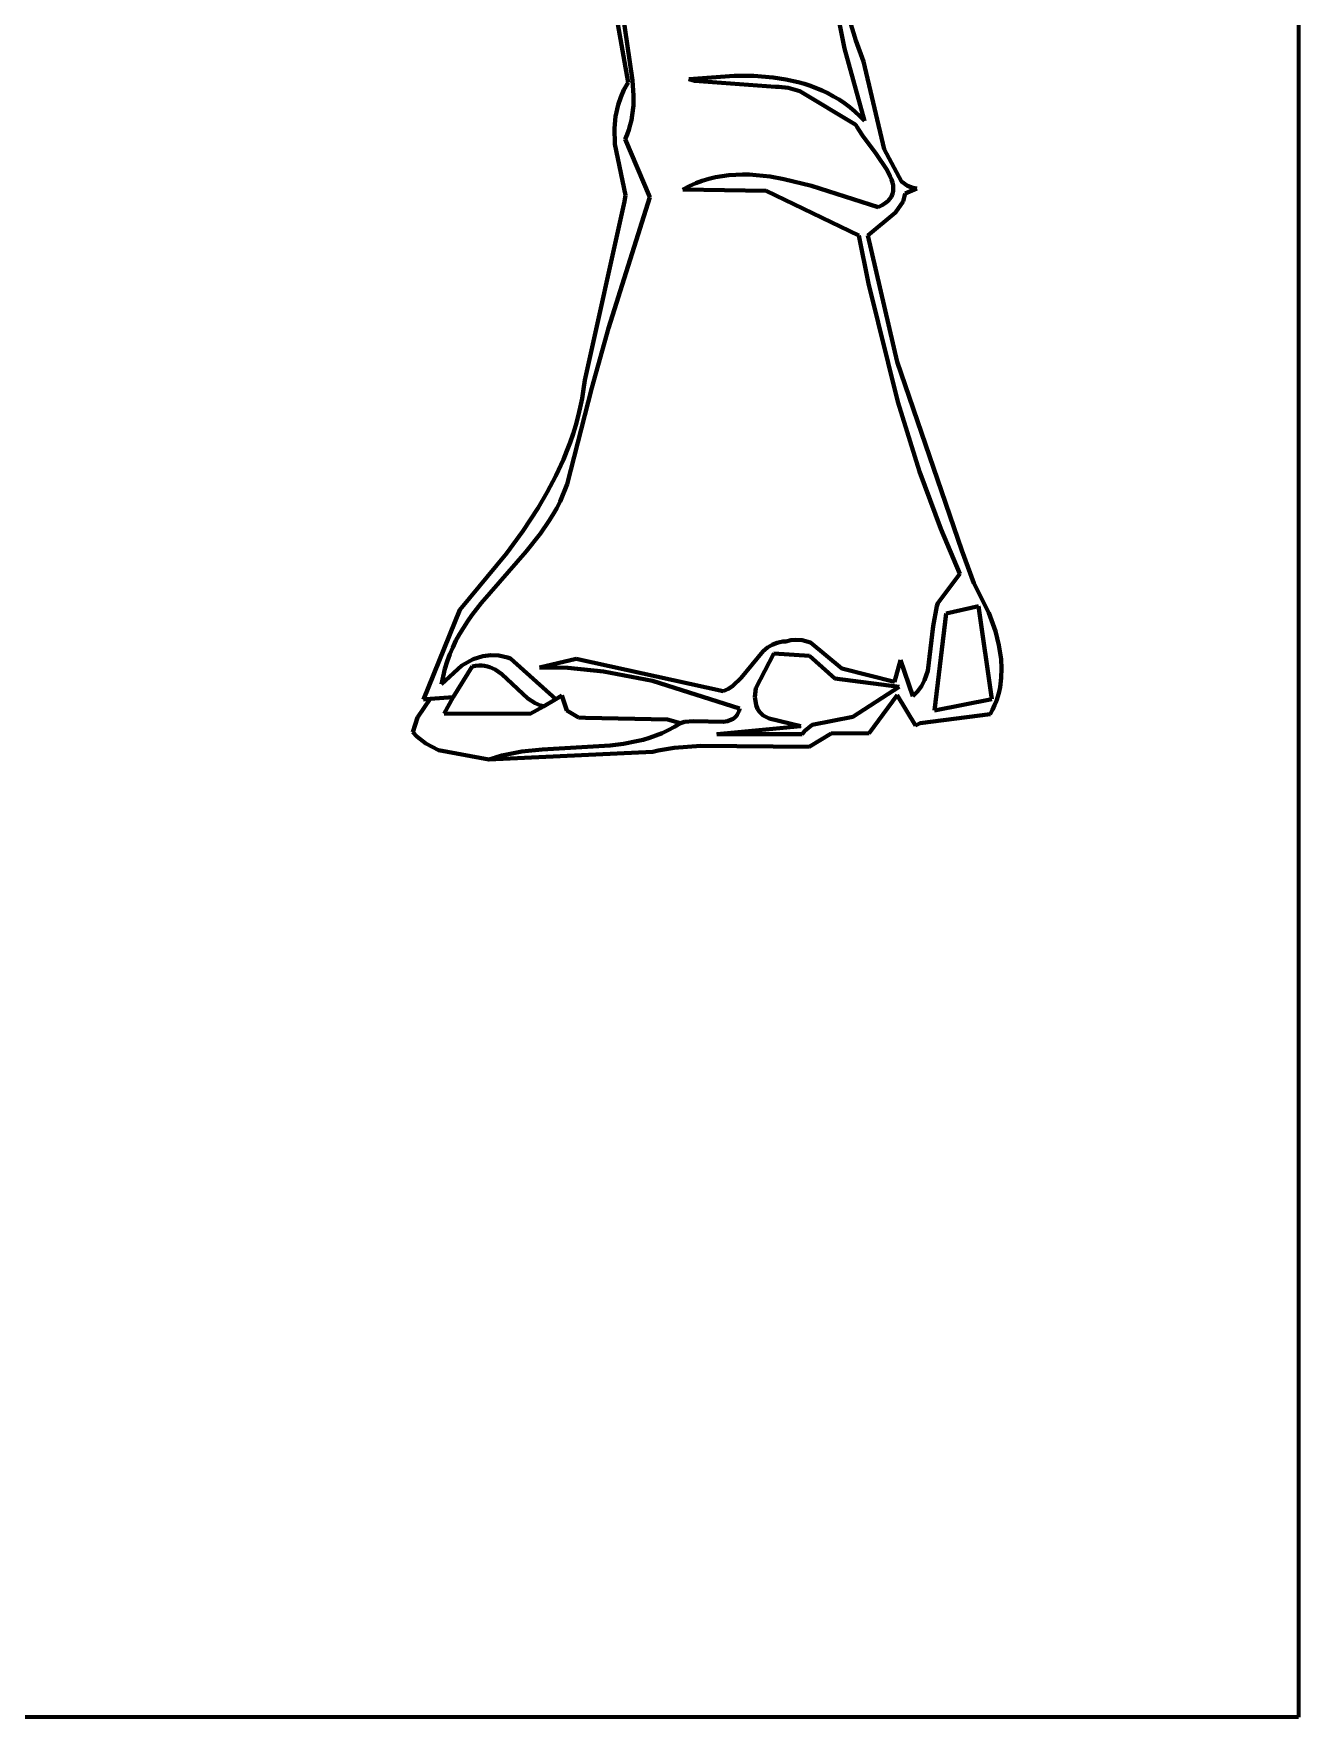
# Model space of a CAD drawing. Header units: millimetres. Extents: x 0 to 8.5, y 0 to 13.2.
# Drawn here: x 6.962 to 8.542, y 0 to 2.103 of the extents above; entities that cross this region are included whole.
import ezdxf

# ---------------------------------------------------------------- set-up
doc = ezdxf.new("R2010")
doc.units = ezdxf.units.MM
for name, color, linetype, lineweight in [('color#060606ff', 7, 'CONTINUOUS', 100), ('color#aeaeaeff', 7, 'CONTINUOUS', 100), ('color#ffffffff', 7, 'CONTINUOUS', 100)]:
    doc.layers.add(name, color=color, linetype=linetype, lineweight=lineweight)

msp = doc.modelspace()

# ---------------------------------------------------------------- linework, layer by layer
at = {"layer": 'color#060606ff'}
for p, q in [((7.9745, 2.0847), (7.9173, 2.3751)), ((7.7044, 2.0419), (7.6839, 2.1592)), ((7.6969, 2.1332), (7.71, 2.0447)), ((7.9766, 2.134), (7.989, 2.0945)), ((7.9998, 1.994), (7.9745, 2.0847)), ((7.989, 2.0945), (7.9983, 2.0685)), ((7.9983, 2.0685), (8.0243, 1.9589)), ((7.6992, 2.0328), (7.7044, 2.0419)), ((7.71, 2.0447), (7.7112, 2.0259)), ((7.7803, 2.0464), (7.837, 2.0506)), ((7.7875, 2.044), (7.7803, 2.0464)), ((7.8885, 2.0366), (7.7875, 2.044)), ((7.837, 2.0506), (7.8614, 2.0504)), ((7.8614, 2.0504), (7.8856, 2.0485)), ((7.8856, 2.0485), (7.9014, 2.046)), ((7.9014, 2.046), (7.9169, 2.0426)), ((7.9169, 2.0426), (7.9246, 2.0404)), ((7.9246, 2.0404), (7.9321, 2.0379)), ((7.6919, 2.0142), (7.6951, 2.0236)), ((7.6951, 2.0236), (7.6992, 2.0328)), ((7.7112, 2.0259), (7.7109, 2.0135)), ((7.8925, 2.0366), (7.8885, 2.0366)), ((7.9042, 2.0354), (7.8925, 2.0366)), ((7.919, 2.0314), (7.9042, 2.0354)), ((7.9889, 1.9894), (7.919, 2.0314)), ((7.9321, 2.0379), (7.9395, 2.0352)), ((7.9395, 2.0352), (7.9468, 2.0321)), ((7.9468, 2.0321), (7.954, 2.0286)), ((7.954, 2.0286), (7.961, 2.0248)), ((7.961, 2.0248), (7.9679, 2.0207)), ((7.9679, 2.0207), (7.9746, 2.0162)), ((7.6873, 1.985), (7.6887, 1.9997)), ((7.6887, 1.9997), (7.6919, 2.0142)), ((7.7096, 2.0012), (7.7085, 1.9951)), ((7.7109, 2.0135), (7.7096, 2.0012)), ((7.9746, 2.0162), (7.9812, 2.0112)), ((7.9812, 2.0112), (7.9875, 2.0059)), ((7.9875, 2.0059), (7.9938, 2.0001)), ((7.9938, 2.0001), (7.9998, 1.994)), ((7.6877, 1.9652), (7.6873, 1.985)), ((7.7033, 1.977), (7.7008, 1.9711)), ((7.7054, 1.983), (7.7033, 1.977)), ((7.7071, 1.989), (7.7054, 1.983)), ((7.7085, 1.9951), (7.7071, 1.989)), ((7.9904, 1.9862), (7.9889, 1.9894)), ((7.9924, 1.9829), (7.9904, 1.9862)), ((7.997, 1.9759), (7.9924, 1.9829)), ((7.7013, 1.9014), (7.6877, 1.9652)), ((7.7008, 1.9711), (7.7315, 1.899)), ((8.0143, 1.9528), (7.997, 1.9759)), ((8.0243, 1.9589), (8.0459, 1.9183)), ((8.0279, 1.9326), (8.0143, 1.9528)), ((7.7808, 1.9126), (7.7889, 1.9162)), ((7.7889, 1.9162), (7.797, 1.9192)), ((7.797, 1.9192), (7.8052, 1.9217)), ((7.8052, 1.9217), (7.8135, 1.9237)), ((7.8135, 1.9237), (7.8219, 1.9252)), ((7.8219, 1.9252), (7.8303, 1.9263)), ((7.8303, 1.9263), (7.8388, 1.9269)), ((7.8388, 1.9269), (7.8474, 1.9272)), ((7.8474, 1.9272), (7.8559, 1.927)), ((7.8559, 1.927), (7.8645, 1.9265)), ((7.8645, 1.9265), (7.8818, 1.9246)), ((7.8818, 1.9246), (7.8991, 1.9215)), ((7.8991, 1.9215), (7.9336, 1.9129)), ((8.0319, 1.9248), (8.0279, 1.9326)), ((8.0334, 1.9209), (8.0319, 1.9248)), ((8.0346, 1.9171), (8.0334, 1.9209)), ((8.0353, 1.9134), (8.0346, 1.9171)), ((8.0459, 1.9183), (8.0533, 1.9131)), ((7.6503, 1.6704), (7.6999, 1.8933)), ((7.7315, 1.899), (7.68, 1.7351)), ((7.6999, 1.8933), (7.7013, 1.9014)), ((7.7728, 1.9084), (7.7808, 1.9126)), ((7.8768, 1.9069), (7.7728, 1.9084)), ((7.9924, 1.8509), (7.8768, 1.9069)), ((7.9336, 1.9129), (8.0169, 1.8864)), ((8.0257, 1.8912), (8.029, 1.8939)), ((8.029, 1.8939), (8.0315, 1.8968)), ((8.0315, 1.8968), (8.0334, 1.8998)), ((8.0334, 1.8998), (8.0347, 1.9031)), ((8.0347, 1.9031), (8.0355, 1.9064)), ((8.0356, 1.9099), (8.0353, 1.9134)), ((8.0355, 1.9064), (8.0356, 1.9099)), ((8.0478, 1.8936), (8.0383, 1.8796)), ((8.0505, 1.9034), (8.0478, 1.8936)), ((8.065, 1.9096), (8.0505, 1.9034)), ((8.0533, 1.9131), (8.0599, 1.9106)), ((8.0599, 1.9106), (8.065, 1.9096)), ((8.0383, 1.8796), (8.004, 1.8511)), ((8.0169, 1.8864), (8.0217, 1.8887)), ((8.0217, 1.8887), (8.0257, 1.8912)), ((8.0046, 1.7912), (7.9924, 1.8509)), ((8.004, 1.8511), (8.0406, 1.6933)), ((8.0412, 1.6433), (8.0046, 1.7912)), ((7.68, 1.7351), (7.659, 1.6605)), ((8.0406, 1.6933), (8.1211, 1.4574)), ((7.6488, 1.6589), (7.6503, 1.6704)), ((7.659, 1.6605), (7.6281, 1.5405)), ((7.6446, 1.6362), (7.6469, 1.6475)), ((7.6469, 1.6475), (7.6488, 1.6589)), ((8.0685, 1.5561), (8.0412, 1.6433)), ((7.6389, 1.6141), (7.642, 1.6251)), ((7.642, 1.6251), (7.6446, 1.6362)), ((7.6318, 1.5924), (7.6356, 1.6032)), ((7.6356, 1.6032), (7.6389, 1.6141)), ((7.6235, 1.5713), (7.6278, 1.5818)), ((7.6278, 1.5818), (7.6318, 1.5924)), ((7.6139, 1.5506), (7.6235, 1.5713)), ((7.6033, 1.5304), (7.6139, 1.5506)), ((7.6281, 1.5405), (7.6195, 1.5188)), ((8.0949, 1.4846), (8.0685, 1.5561)), ((7.5918, 1.5107), (7.6033, 1.5304)), ((7.6195, 1.5188), (7.6152, 1.5104)), ((7.5729, 1.4818), (7.5918, 1.5107)), ((7.6055, 1.4941), (7.5947, 1.4786)), ((7.6105, 1.5022), (7.6055, 1.4941)), ((7.6152, 1.5104), (7.6105, 1.5022)), ((7.5526, 1.4539), (7.5729, 1.4818)), ((7.5947, 1.4786), (7.5769, 1.4563)), ((8.1188, 1.4285), (8.0949, 1.4846)), ((7.4942, 1.3834), (7.5526, 1.4539)), ((7.5769, 1.4563), (7.5206, 1.3916)), ((8.1211, 1.4574), (8.1363, 1.4165)), ((8.0912, 1.3918), (8.1188, 1.4285)), ((8.1363, 1.4165), (8.155, 1.3796)), ((7.5206, 1.3916), (7.5091, 1.3766)), ((8.0899, 1.3879), (8.0912, 1.3918)), ((7.4487, 1.2715), (7.4942, 1.3834)), ((7.5038, 1.369), (7.4986, 1.3611)), ((7.5091, 1.3766), (7.5038, 1.369)), ((8.0854, 1.3629), (8.0899, 1.3879)), ((8.1018, 1.379), (8.0872, 1.2577)), ((8.1423, 1.388), (8.1018, 1.379)), ((8.1588, 1.2718), (8.1423, 1.388)), ((8.155, 1.3796), (8.1632, 1.3569)), ((7.4938, 1.3531), (7.4893, 1.3449)), ((7.4986, 1.3611), (7.4938, 1.3531)), ((7.9077, 1.3455), (7.9136, 1.3461)), ((7.9136, 1.3461), (7.9219, 1.3456)), ((8.0786, 1.307), (8.0854, 1.3629)), ((8.1632, 1.3569), (8.1677, 1.3394)), ((7.4815, 1.3279), (7.4782, 1.3189)), ((7.4852, 1.3365), (7.4815, 1.3279)), ((7.4893, 1.3449), (7.4852, 1.3365)), ((7.5107, 1.3218), (7.523, 1.3256)), ((7.523, 1.3256), (7.5328, 1.3267)), ((7.5328, 1.3267), (7.543, 1.3262)), ((7.543, 1.3262), (7.5537, 1.324)), ((7.8455, 1.2983), (7.873, 1.3318)), ((7.8862, 1.329), (7.8638, 1.2854)), ((7.873, 1.3318), (7.8783, 1.3362)), ((7.8783, 1.3362), (7.8842, 1.3397)), ((7.8842, 1.3397), (7.8873, 1.3411)), ((7.931, 1.3258), (7.8862, 1.329)), ((7.8873, 1.3411), (7.8906, 1.3423)), ((7.8906, 1.3423), (7.8941, 1.3431)), ((7.8941, 1.3431), (7.8977, 1.3437)), ((7.8977, 1.3437), (7.9016, 1.3439)), ((7.9016, 1.3439), (7.9077, 1.3455)), ((7.9219, 1.3456), (7.9322, 1.3424)), ((7.9626, 1.2975), (7.931, 1.3258)), ((7.9322, 1.3424), (7.9713, 1.3103)), ((8.1677, 1.3394), (8.1703, 1.3218)), ((7.4713, 1.2905), (7.4965, 1.314)), ((7.4754, 1.3098), (7.4731, 1.3003)), ((7.4782, 1.3189), (7.4754, 1.3098)), ((7.5097, 1.3127), (7.4856, 1.2742)), ((7.4965, 1.314), (7.5107, 1.3218)), ((7.5138, 1.3135), (7.5097, 1.3127)), ((7.5177, 1.3138), (7.5138, 1.3135)), ((7.5215, 1.3138), (7.5177, 1.3138)), ((7.5251, 1.3134), (7.5215, 1.3138)), ((7.5285, 1.3127), (7.5251, 1.3134)), ((7.5318, 1.3117), (7.5285, 1.3127)), ((7.5381, 1.3089), (7.5318, 1.3117)), ((7.5468, 1.303), (7.5381, 1.3089)), ((7.5537, 1.324), (7.5574, 1.3228)), ((7.5574, 1.3228), (7.6139, 1.2718)), ((7.5936, 1.3113), (7.6394, 1.3222)), ((7.6291, 1.3108), (7.5936, 1.3113)), ((7.6734, 1.3064), (7.6291, 1.3108)), ((7.6394, 1.3222), (7.8232, 1.282)), ((7.7347, 1.2946), (7.6734, 1.3064)), ((7.9713, 1.3103), (8.0372, 1.2933)), ((8.0372, 1.2933), (8.0445, 1.3207)), ((8.0445, 1.3207), (8.0599, 1.2754)), ((8.0745, 1.2954), (8.0786, 1.307)), ((8.1703, 1.3218), (8.1709, 1.31)), ((8.1709, 1.31), (8.1705, 1.2983)), ((7.4731, 1.3003), (7.4713, 1.2905)), ((7.5791, 1.2726), (7.5468, 1.303)), ((7.8437, 1.2601), (7.7347, 1.2946)), ((7.8232, 1.282), (7.8296, 1.2848)), ((7.8296, 1.2848), (7.8353, 1.2886)), ((7.8353, 1.2886), (7.8455, 1.2983)), ((7.8638, 1.2854), (7.8626, 1.2741)), ((8.0428, 1.2874), (7.9626, 1.2975)), ((7.9851, 1.2498), (8.0428, 1.2874)), ((8.0659, 1.2815), (8.0707, 1.2882)), ((8.0707, 1.2882), (8.0745, 1.2954)), ((8.169, 1.2867), (8.1678, 1.281)), ((8.1705, 1.2983), (8.169, 1.2867)), ((7.4571, 1.2722), (7.4487, 1.2715)), ((7.4856, 1.2742), (7.4571, 1.2722)), ((7.5883, 1.2666), (7.5791, 1.2726)), ((7.5951, 1.2638), (7.5883, 1.2666)), ((7.5987, 1.2628), (7.5951, 1.2638)), ((7.6139, 1.2718), (7.5987, 1.2628)), ((7.8626, 1.2741), (7.8639, 1.2671)), ((7.8639, 1.2671), (7.8645, 1.2644)), ((7.8645, 1.2644), (7.8661, 1.2598)), ((8.0406, 1.2769), (8.0057, 1.2292)), ((8.0633, 1.239), (8.0406, 1.2769)), ((8.0599, 1.2754), (8.0631, 1.2784)), ((8.0631, 1.2784), (8.0659, 1.2815)), ((8.0872, 1.2577), (8.1588, 1.2718)), ((8.1622, 1.2641), (8.1597, 1.2586)), ((8.1644, 1.2696), (8.1622, 1.2641)), ((8.1662, 1.2753), (8.1644, 1.2696)), ((8.1678, 1.281), (8.1662, 1.2753)), ((7.7622, 1.2372), (7.7698, 1.2417)), ((7.7698, 1.2417), (7.7746, 1.2433)), ((7.7746, 1.2433), (7.786, 1.2444)), ((7.786, 1.2444), (7.8233, 1.2436)), ((7.8233, 1.2436), (7.8287, 1.2445)), ((7.8287, 1.2445), (7.8334, 1.2462)), ((7.8334, 1.2462), (7.8356, 1.2474)), ((7.8356, 1.2474), (7.8375, 1.2488)), ((7.8375, 1.2488), (7.8392, 1.2504)), ((7.8392, 1.2504), (7.8407, 1.2524)), ((7.8407, 1.2524), (7.842, 1.2546)), ((7.842, 1.2546), (7.843, 1.2572)), ((7.843, 1.2572), (7.8437, 1.2601)), ((7.8661, 1.2598), (7.8684, 1.2559)), ((7.8684, 1.2559), (7.873, 1.2515)), ((7.873, 1.2515), (7.8807, 1.2476)), ((7.8807, 1.2476), (7.9201, 1.2382)), ((7.9344, 1.2396), (7.9851, 1.2498)), ((8.0694, 1.2419), (8.0633, 1.239)), ((8.1568, 1.2531), (8.0694, 1.2419)), ((8.1597, 1.2586), (8.1568, 1.2531)), ((7.715, 1.2192), (7.7231, 1.2212)), ((7.7231, 1.2212), (7.7311, 1.2236)), ((7.7311, 1.2236), (7.7391, 1.2263)), ((7.7391, 1.2263), (7.7469, 1.2295)), ((7.7469, 1.2295), (7.7546, 1.2331)), ((7.7546, 1.2331), (7.7622, 1.2372)), ((7.9201, 1.2382), (7.8151, 1.2282)), ((7.8151, 1.2282), (7.9218, 1.2281)), ((7.9218, 1.2281), (7.9251, 1.2321)), ((7.9251, 1.2321), (7.9344, 1.2396)), ((7.9579, 1.229), (7.9305, 1.2121)), ((8.0057, 1.2292), (7.9579, 1.229)), ((7.7352, 1.206), (7.5305, 1.1964)), ((7.5305, 1.1964), (7.5386, 1.199)), ((7.5386, 1.199), (7.5468, 1.2013)), ((7.5468, 1.2013), (7.5551, 1.2033)), ((7.5551, 1.2033), (7.5717, 1.2063)), ((7.5717, 1.2063), (7.5971, 1.2091)), ((7.5971, 1.2091), (7.682, 1.214)), ((7.682, 1.214), (7.6986, 1.2161)), ((7.6986, 1.2161), (7.715, 1.2192)), ((7.7418, 1.2076), (7.7352, 1.206)), ((7.7618, 1.2111), (7.7418, 1.2076)), ((7.7953, 1.2137), (7.7618, 1.2111)), ((7.9305, 1.2121), (7.7953, 1.2137))]:
    msp.add_line(p, q, dxfattribs=at)
at = {"layer": 'color#aeaeaeff'}
for p, q in [((7.4413, 1.2488), (7.4571, 1.2722)), ((7.4571, 1.2722), (7.4856, 1.2742)), ((7.4856, 1.2742), (7.4747, 1.2539)), ((7.5818, 1.2533), (7.5987, 1.2628)), ((7.5987, 1.2628), (7.6139, 1.2718)), ((7.6139, 1.2718), (7.6214, 1.2764)), ((7.6214, 1.2764), (7.6277, 1.2577)), ((7.4356, 1.2306), (7.4413, 1.2488)), ((7.4747, 1.2539), (7.5818, 1.2533)), ((7.6277, 1.2577), (7.6424, 1.2489)), ((7.6424, 1.2489), (7.651, 1.2483)), ((7.651, 1.2483), (7.7537, 1.2464)), ((7.7537, 1.2464), (7.7698, 1.2417)), ((7.7698, 1.2417), (7.7622, 1.2372)), ((7.4406, 1.2253), (7.4356, 1.2306)), ((7.4517, 1.2164), (7.4406, 1.2253)), ((7.7231, 1.2212), (7.715, 1.2192)), ((7.7311, 1.2236), (7.7231, 1.2212)), ((7.7391, 1.2263), (7.7311, 1.2236)), ((7.7469, 1.2295), (7.7391, 1.2263)), ((7.7546, 1.2331), (7.7469, 1.2295)), ((7.7622, 1.2372), (7.7546, 1.2331)), ((7.4673, 1.2083), (7.4517, 1.2164)), ((7.5305, 1.1964), (7.4673, 1.2083)), ((7.5386, 1.199), (7.5305, 1.1964)), ((7.5468, 1.2013), (7.5386, 1.199)), ((7.5551, 1.2033), (7.5468, 1.2013)), ((7.5717, 1.2063), (7.5551, 1.2033)), ((7.5971, 1.2091), (7.5717, 1.2063)), ((7.682, 1.214), (7.5971, 1.2091)), ((7.6986, 1.2161), (7.682, 1.214)), ((7.715, 1.2192), (7.6986, 1.2161))]:
    msp.add_line(p, q, dxfattribs=at)
at = {"layer": 'color#ffffffff'}
for p, q in [((8.5417, 13.1944), (8.5417, 0)), ((7.9173, 2.3751), (7.9745, 2.0847)), ((7.6839, 2.1592), (7.7044, 2.0419)), ((7.71, 2.0447), (7.6969, 2.1332)), ((7.989, 2.0945), (7.9766, 2.134)), ((7.9745, 2.0847), (7.9998, 1.994)), ((7.9983, 2.0685), (7.989, 2.0945)), ((8.0243, 1.9589), (7.9983, 2.0685)), ((7.7044, 2.0419), (7.6992, 2.0328)), ((7.7112, 2.0259), (7.71, 2.0447)), ((7.837, 2.0506), (7.7803, 2.0464)), ((7.7803, 2.0464), (7.7875, 2.044)), ((7.7875, 2.044), (7.8885, 2.0366)), ((7.8614, 2.0504), (7.837, 2.0506)), ((7.8856, 2.0485), (7.8614, 2.0504)), ((7.9014, 2.046), (7.8856, 2.0485)), ((7.9169, 2.0426), (7.9014, 2.046)), ((7.9246, 2.0404), (7.9169, 2.0426)), ((7.9321, 2.0379), (7.9246, 2.0404)), ((7.6951, 2.0236), (7.6919, 2.0142)), ((7.6992, 2.0328), (7.6951, 2.0236)), ((7.7109, 2.0135), (7.7112, 2.0259)), ((7.8885, 2.0366), (7.8925, 2.0366)), ((7.8925, 2.0366), (7.9042, 2.0354)), ((7.9042, 2.0354), (7.919, 2.0314)), ((7.919, 2.0314), (7.9889, 1.9894)), ((7.9395, 2.0352), (7.9321, 2.0379)), ((7.9468, 2.0321), (7.9395, 2.0352)), ((7.954, 2.0286), (7.9468, 2.0321)), ((7.961, 2.0248), (7.954, 2.0286)), ((7.9679, 2.0207), (7.961, 2.0248)), ((7.9746, 2.0162), (7.9679, 2.0207)), ((7.6887, 1.9997), (7.6873, 1.985)), ((7.6919, 2.0142), (7.6887, 1.9997)), ((7.7085, 1.9951), (7.7096, 2.0012)), ((7.7096, 2.0012), (7.7109, 2.0135)), ((7.9812, 2.0112), (7.9746, 2.0162)), ((7.9875, 2.0059), (7.9812, 2.0112)), ((7.9938, 2.0001), (7.9875, 2.0059)), ((7.9998, 1.994), (7.9938, 2.0001)), ((7.6873, 1.985), (7.6877, 1.9652)), ((7.7008, 1.9711), (7.7033, 1.977)), ((7.7033, 1.977), (7.7054, 1.983)), ((7.7054, 1.983), (7.7071, 1.989)), ((7.7071, 1.989), (7.7085, 1.9951)), ((7.9889, 1.9894), (7.9904, 1.9862)), ((7.9904, 1.9862), (7.9924, 1.9829)), ((7.9924, 1.9829), (7.997, 1.9759)), ((7.6877, 1.9652), (7.7013, 1.9014)), ((7.7315, 1.899), (7.7008, 1.9711)), ((7.997, 1.9759), (8.0143, 1.9528)), ((8.0459, 1.9183), (8.0243, 1.9589)), ((8.0143, 1.9528), (8.0279, 1.9326)), ((7.7889, 1.9162), (7.7808, 1.9126)), ((7.797, 1.9192), (7.7889, 1.9162)), ((7.8052, 1.9217), (7.797, 1.9192)), ((7.8135, 1.9237), (7.8052, 1.9217)), ((7.8219, 1.9252), (7.8135, 1.9237)), ((7.8303, 1.9263), (7.8219, 1.9252)), ((7.8388, 1.9269), (7.8303, 1.9263)), ((7.8474, 1.9272), (7.8388, 1.9269)), ((7.8559, 1.927), (7.8474, 1.9272)), ((7.8645, 1.9265), (7.8559, 1.927)), ((7.8818, 1.9246), (7.8645, 1.9265)), ((7.8991, 1.9215), (7.8818, 1.9246)), ((7.9336, 1.9129), (7.8991, 1.9215)), ((8.0279, 1.9326), (8.0319, 1.9248)), ((8.0319, 1.9248), (8.0334, 1.9209)), ((8.0334, 1.9209), (8.0346, 1.9171)), ((8.0346, 1.9171), (8.0353, 1.9134)), ((8.0533, 1.9131), (8.0459, 1.9183)), ((7.6999, 1.8933), (7.6503, 1.6704)), ((7.68, 1.7351), (7.7315, 1.899)), ((7.7013, 1.9014), (7.6999, 1.8933)), ((7.7808, 1.9126), (7.7728, 1.9084)), ((7.7728, 1.9084), (7.8768, 1.9069)), ((7.8768, 1.9069), (7.9924, 1.8509)), ((8.0169, 1.8864), (7.9336, 1.9129)), ((8.029, 1.8939), (8.0257, 1.8912)), ((8.0315, 1.8968), (8.029, 1.8939)), ((8.0334, 1.8998), (8.0315, 1.8968)), ((8.0347, 1.9031), (8.0334, 1.8998)), ((8.0355, 1.9064), (8.0347, 1.9031)), ((8.0353, 1.9134), (8.0356, 1.9099)), ((8.0356, 1.9099), (8.0355, 1.9064)), ((8.0383, 1.8796), (8.0478, 1.8936)), ((8.0478, 1.8936), (8.0505, 1.9034)), ((8.0505, 1.9034), (8.065, 1.9096)), ((8.0599, 1.9106), (8.0533, 1.9131)), ((8.065, 1.9096), (8.0599, 1.9106)), ((8.004, 1.8511), (8.0383, 1.8796)), ((8.0217, 1.8887), (8.0169, 1.8864)), ((8.0257, 1.8912), (8.0217, 1.8887)), ((7.9924, 1.8509), (8.0046, 1.7912)), ((8.0406, 1.6933), (8.004, 1.8511)), ((8.0046, 1.7912), (8.0412, 1.6433)), ((7.659, 1.6605), (7.68, 1.7351)), ((8.1211, 1.4574), (8.0406, 1.6933)), ((7.6503, 1.6704), (7.6488, 1.6589)), ((7.6281, 1.5405), (7.659, 1.6605)), ((7.6469, 1.6475), (7.6446, 1.6362)), ((7.6488, 1.6589), (7.6469, 1.6475)), ((8.0412, 1.6433), (8.0685, 1.5561)), ((7.642, 1.6251), (7.6389, 1.6141)), ((7.6446, 1.6362), (7.642, 1.6251)), ((7.6356, 1.6032), (7.6318, 1.5924)), ((7.6389, 1.6141), (7.6356, 1.6032)), ((7.6278, 1.5818), (7.6235, 1.5713)), ((7.6318, 1.5924), (7.6278, 1.5818)), ((7.6235, 1.5713), (7.6139, 1.5506)), ((7.6139, 1.5506), (7.6033, 1.5304)), ((7.6195, 1.5188), (7.6281, 1.5405)), ((8.0685, 1.5561), (8.0949, 1.4846)), ((7.6033, 1.5304), (7.5918, 1.5107)), ((7.6152, 1.5104), (7.6195, 1.5188)), ((7.5918, 1.5107), (7.5729, 1.4818)), ((7.5947, 1.4786), (7.6055, 1.4941)), ((7.6055, 1.4941), (7.6105, 1.5022)), ((7.6105, 1.5022), (7.6152, 1.5104)), ((7.5729, 1.4818), (7.5526, 1.4539)), ((7.5769, 1.4563), (7.5947, 1.4786)), ((8.0949, 1.4846), (8.1188, 1.4285)), ((7.5526, 1.4539), (7.4942, 1.3834)), ((7.5206, 1.3916), (7.5769, 1.4563)), ((8.1363, 1.4165), (8.1211, 1.4574)), ((8.1188, 1.4285), (8.0912, 1.3918)), ((8.155, 1.3796), (8.1363, 1.4165)), ((7.5091, 1.3766), (7.5206, 1.3916)), ((8.0912, 1.3918), (8.0899, 1.3879)), ((7.4942, 1.3834), (7.4487, 1.2715)), ((7.4986, 1.3611), (7.5038, 1.369)), ((7.5038, 1.369), (7.5091, 1.3766)), ((8.0899, 1.3879), (8.0854, 1.3629)), ((8.0872, 1.2577), (8.1018, 1.379)), ((8.1018, 1.379), (8.1423, 1.388)), ((8.1423, 1.388), (8.1588, 1.2718)), ((8.1632, 1.3569), (8.155, 1.3796)), ((7.4893, 1.3449), (7.4938, 1.3531)), ((7.4938, 1.3531), (7.4986, 1.3611)), ((7.9136, 1.3461), (7.9077, 1.3455)), ((7.9219, 1.3456), (7.9136, 1.3461)), ((8.0854, 1.3629), (8.0786, 1.307)), ((8.1677, 1.3394), (8.1632, 1.3569)), ((7.4782, 1.3189), (7.4815, 1.3279)), ((7.4815, 1.3279), (7.4852, 1.3365)), ((7.4852, 1.3365), (7.4893, 1.3449)), ((7.523, 1.3256), (7.5107, 1.3218)), ((7.5328, 1.3267), (7.523, 1.3256)), ((7.543, 1.3262), (7.5328, 1.3267)), ((7.5537, 1.324), (7.543, 1.3262)), ((7.873, 1.3318), (7.8455, 1.2983)), ((7.8638, 1.2854), (7.8862, 1.329)), ((7.8783, 1.3362), (7.873, 1.3318)), ((7.8842, 1.3397), (7.8783, 1.3362)), ((7.8873, 1.3411), (7.8842, 1.3397)), ((7.8862, 1.329), (7.931, 1.3258)), ((7.8906, 1.3423), (7.8873, 1.3411)), ((7.8941, 1.3431), (7.8906, 1.3423)), ((7.8977, 1.3437), (7.8941, 1.3431)), ((7.9016, 1.3439), (7.8977, 1.3437)), ((7.9077, 1.3455), (7.9016, 1.3439)), ((7.9322, 1.3424), (7.9219, 1.3456)), ((7.931, 1.3258), (7.9626, 1.2975)), ((7.9713, 1.3103), (7.9322, 1.3424)), ((8.1703, 1.3218), (8.1677, 1.3394)), ((7.4965, 1.314), (7.4713, 1.2905)), ((7.4731, 1.3003), (7.4754, 1.3098)), ((7.4754, 1.3098), (7.4782, 1.3189)), ((7.4856, 1.2742), (7.5097, 1.3127)), ((7.5107, 1.3218), (7.4965, 1.314)), ((7.5097, 1.3127), (7.5138, 1.3135)), ((7.5138, 1.3135), (7.5177, 1.3138)), ((7.5177, 1.3138), (7.5215, 1.3138)), ((7.5215, 1.3138), (7.5251, 1.3134)), ((7.5251, 1.3134), (7.5285, 1.3127)), ((7.5285, 1.3127), (7.5318, 1.3117)), ((7.5318, 1.3117), (7.5381, 1.3089)), ((7.5381, 1.3089), (7.5468, 1.303)), ((7.5574, 1.3228), (7.5537, 1.324)), ((7.6139, 1.2718), (7.5574, 1.3228)), ((7.6394, 1.3222), (7.5936, 1.3113)), ((7.5936, 1.3113), (7.6291, 1.3108)), ((7.6291, 1.3108), (7.6734, 1.3064)), ((7.8232, 1.282), (7.6394, 1.3222)), ((7.6734, 1.3064), (7.7347, 1.2946)), ((8.0372, 1.2933), (7.9713, 1.3103)), ((8.0445, 1.3207), (8.0372, 1.2933)), ((8.0599, 1.2754), (8.0445, 1.3207)), ((8.0786, 1.307), (8.0745, 1.2954)), ((8.1709, 1.31), (8.1703, 1.3218)), ((8.1705, 1.2983), (8.1709, 1.31)), ((7.4713, 1.2905), (7.4731, 1.3003)), ((7.5468, 1.303), (7.5791, 1.2726)), ((7.7347, 1.2946), (7.8437, 1.2601)), ((7.8296, 1.2848), (7.8232, 1.282)), ((7.8353, 1.2886), (7.8296, 1.2848)), ((7.8455, 1.2983), (7.8353, 1.2886)), ((7.8626, 1.2741), (7.8638, 1.2854)), ((7.9626, 1.2975), (8.0428, 1.2874)), ((8.0428, 1.2874), (7.9851, 1.2498)), ((8.0707, 1.2882), (8.0659, 1.2815)), ((8.0745, 1.2954), (8.0707, 1.2882)), ((8.1678, 1.281), (8.169, 1.2867)), ((8.169, 1.2867), (8.1705, 1.2983)), ((7.4571, 1.2722), (7.4413, 1.2488)), ((7.4487, 1.2715), (7.4571, 1.2722)), ((7.4747, 1.2539), (7.4856, 1.2742)), ((7.5791, 1.2726), (7.5883, 1.2666)), ((7.5987, 1.2628), (7.5818, 1.2533)), ((7.5883, 1.2666), (7.5951, 1.2638)), ((7.5951, 1.2638), (7.5987, 1.2628)), ((7.6214, 1.2764), (7.6139, 1.2718)), ((7.6277, 1.2577), (7.6214, 1.2764)), ((7.8639, 1.2671), (7.8626, 1.2741)), ((7.8645, 1.2644), (7.8639, 1.2671)), ((7.8661, 1.2598), (7.8645, 1.2644)), ((8.0057, 1.2292), (8.0406, 1.2769)), ((8.0406, 1.2769), (8.0633, 1.239)), ((8.0631, 1.2784), (8.0599, 1.2754)), ((8.0659, 1.2815), (8.0631, 1.2784)), ((8.1588, 1.2718), (8.0872, 1.2577)), ((8.1597, 1.2586), (8.1622, 1.2641)), ((8.1622, 1.2641), (8.1644, 1.2696)), ((8.1644, 1.2696), (8.1662, 1.2753)), ((8.1662, 1.2753), (8.1678, 1.281)), ((7.4413, 1.2488), (7.4356, 1.2306)), ((7.5818, 1.2533), (7.4747, 1.2539)), ((7.6424, 1.2489), (7.6277, 1.2577)), ((7.651, 1.2483), (7.6424, 1.2489)), ((7.7537, 1.2464), (7.651, 1.2483)), ((7.7698, 1.2417), (7.7537, 1.2464)), ((7.7746, 1.2433), (7.7698, 1.2417)), ((7.786, 1.2444), (7.7746, 1.2433)), ((7.8233, 1.2436), (7.786, 1.2444)), ((7.8287, 1.2445), (7.8233, 1.2436)), ((7.8334, 1.2462), (7.8287, 1.2445)), ((7.8356, 1.2474), (7.8334, 1.2462)), ((7.8375, 1.2488), (7.8356, 1.2474)), ((7.8392, 1.2504), (7.8375, 1.2488)), ((7.8407, 1.2524), (7.8392, 1.2504)), ((7.842, 1.2546), (7.8407, 1.2524)), ((7.843, 1.2572), (7.842, 1.2546)), ((7.8437, 1.2601), (7.843, 1.2572)), ((7.8684, 1.2559), (7.8661, 1.2598)), ((7.873, 1.2515), (7.8684, 1.2559)), ((7.8807, 1.2476), (7.873, 1.2515)), ((7.9201, 1.2382), (7.8807, 1.2476)), ((7.9851, 1.2498), (7.9344, 1.2396)), ((8.0633, 1.239), (8.0694, 1.2419)), ((8.0694, 1.2419), (8.1568, 1.2531)), ((8.1568, 1.2531), (8.1597, 1.2586)), ((7.4356, 1.2306), (7.4406, 1.2253)), ((7.4406, 1.2253), (7.4517, 1.2164)), ((7.8151, 1.2282), (7.9201, 1.2382)), ((7.9218, 1.2281), (7.8151, 1.2282)), ((7.9251, 1.2321), (7.9218, 1.2281)), ((7.9344, 1.2396), (7.9251, 1.2321)), ((7.9305, 1.2121), (7.9579, 1.229)), ((7.9579, 1.229), (8.0057, 1.2292)), ((7.4517, 1.2164), (7.4673, 1.2083)), ((7.4673, 1.2083), (7.5305, 1.1964)), ((7.5305, 1.1964), (7.7352, 1.206)), ((7.7352, 1.206), (7.7418, 1.2076)), ((7.7418, 1.2076), (7.7618, 1.2111)), ((7.7618, 1.2111), (7.7953, 1.2137)), ((7.7953, 1.2137), (7.9305, 1.2121)), ((8.5417, 0), (0, 0))]:
    msp.add_line(p, q, dxfattribs=at)

doc.saveas('drawing.dxf')
